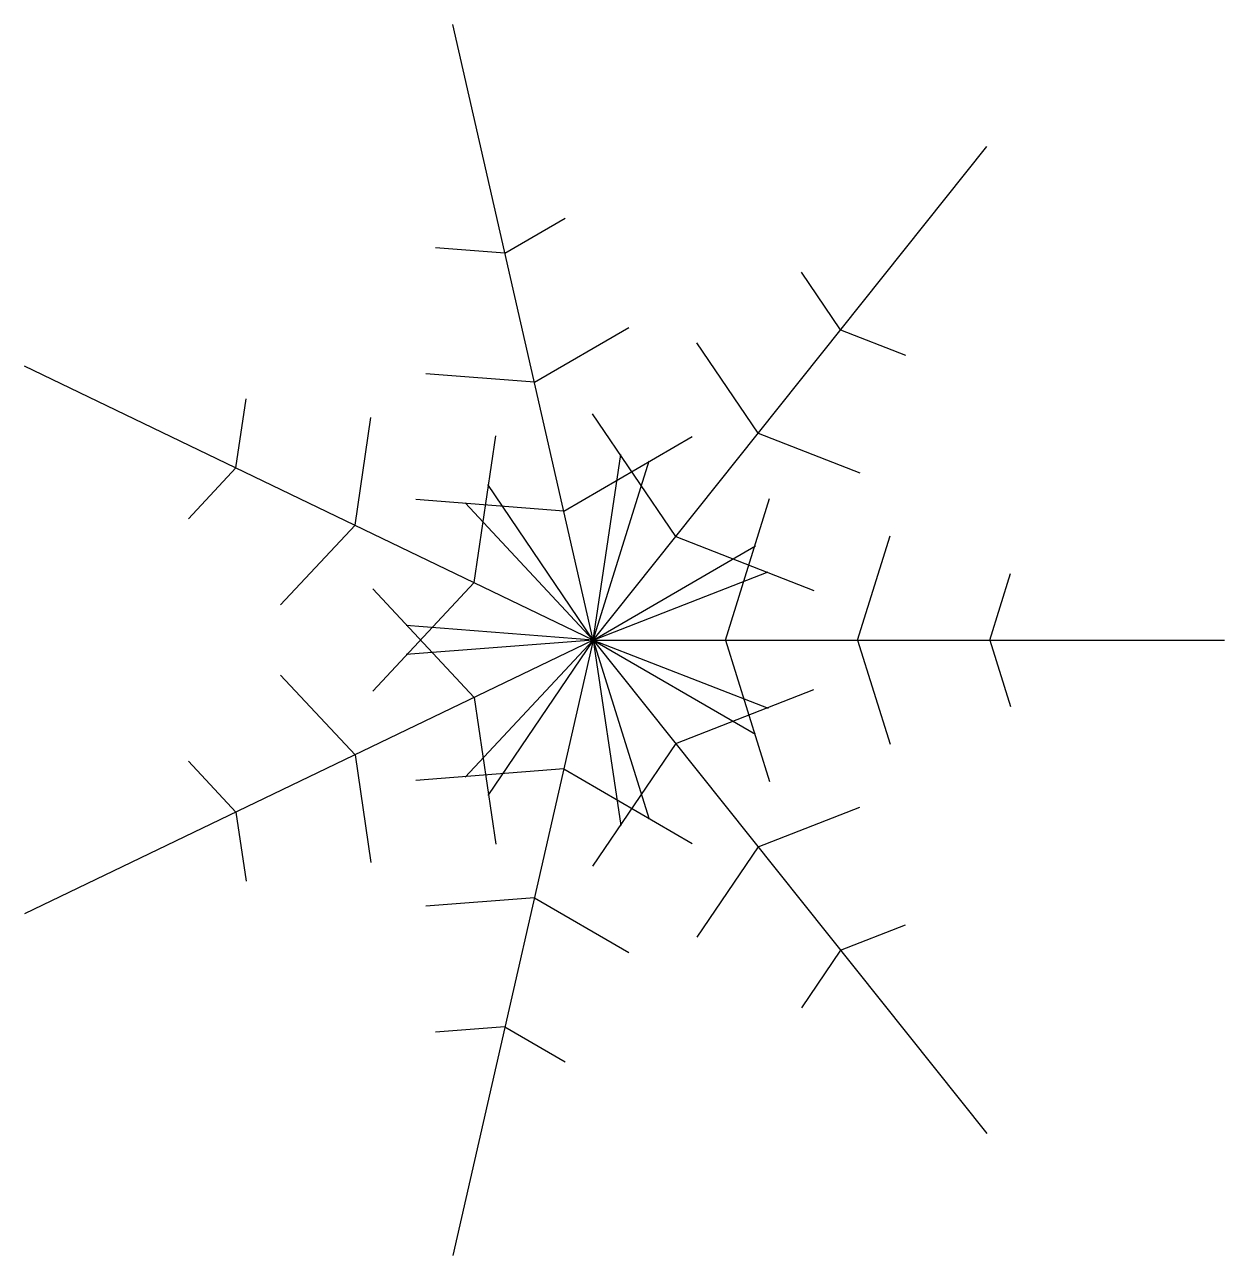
# Model space of a CAD drawing. Extents: x -1351 to 1500, y -1462 to 1462.
import ezdxf

# ---------------------------------------------------------------- set-up
doc = ezdxf.new("R2010")
doc.units = 0
doc.header["$LTSCALE"] = 1000
doc.header["$MEASUREMENT"] = 0
doc.layers.get('0').update_dxf_attribs({"linetype": 'CONTINUOUS'})

msp = doc.modelspace()

# ---------------------------------------------------------------- linework, layer by layer
for p, q in [((0, 0), (-333.8, 1462.4)), ((0, 0), (935.2, 1172.7)), ((-209.8, 919), (-66.5, 1002.2)), ((-209.8, 919), (-375, 931.8)), ((587.7, 737), (494.7, 874.1)), ((-139.8, 612.7), (84.2, 742.8)), ((587.7, 737), (742.1, 676.8)), ((391.8, 491.3), (246.4, 705.8)), ((0, 0), (-1351.5, 650.8)), ((-139.8, 612.7), (-398.2, 632.7)), ((-849.3, 409), (-825, 572.9)), ((-566.2, 272.7), (-528.3, 529)), ((195.9, 245.7), (-1.9, 537.5)), ((-283.1, 136.3), (-231.5, 485.1)), ((-69.9, 306.3), (234.9, 483.4)), ((391.8, 491.3), (633.3, 397.3)), ((0, 0), (65.3, 441.2)), ((0, 0), (132.6, 425.8)), ((-849.3, 409), (-962.3, 287.8)), ((0, 0), (-250.2, 369.2)), ((-69.9, 306.3), (-421.4, 333.6)), ((0, 0), (-304.2, 326.1)), ((314.2, 0), (419, 336.6)), ((-566.2, 272.7), (-743, 83.2)), ((195.9, 245.7), (524.4, 117.7)), ((628.4, 0), (705.5, 247.4)), ((0, 0), (385.6, 224)), ((0, 0), (415.6, 161.8)), ((942.6, 0), (991.9, 158.2)), ((-283.1, 136.3), (-523.6, -121.5)), ((-283.1, -136.3), (-523.6, 121.5)), ((0, 0), (-444.6, 34.5)), ((0, 0), (-1351.5, -650.8)), ((0, 0), (-444.6, -34.5)), ((0, 0), (-333.8, -1462.4)), ((0, 0), (-304.2, -326.1)), ((0, 0), (-250.2, -369.2)), ((0, 0), (935.2, -1172.7)), ((0, 0), (385.6, -224)), ((0, 0), (65.3, -441.2)), ((0, 0), (415.6, -161.8)), ((0, 0), (132.6, -425.8)), ((0, 0), (1500, 0)), ((314.2, 0), (419, -336.6)), ((628.4, 0), (705.5, -247.4)), ((942.6, 0), (991.9, -158.2)), ((-566.2, -272.7), (-743, -83.2)), ((-283.1, -136.3), (-231.5, -485.1)), ((195.9, -245.7), (524.4, -117.7)), ((195.9, -245.7), (-1.9, -537.5)), ((-849.3, -409), (-962.3, -287.8)), ((-566.2, -272.7), (-528.3, -529)), ((-69.9, -306.3), (-421.4, -333.6)), ((-69.9, -306.3), (234.9, -483.4)), ((-849.3, -409), (-825, -572.9)), ((391.8, -491.3), (633.3, -397.3)), ((391.8, -491.3), (246.4, -705.8)), ((-139.8, -612.7), (-398.2, -632.7)), ((-139.8, -612.7), (84.2, -742.8)), ((587.7, -737), (742.1, -676.8)), ((587.7, -737), (494.7, -874.1)), ((-209.8, -919), (-375, -931.8)), ((-209.8, -919), (-66.5, -1002.2))]:
    msp.add_line(p, q)

doc.saveas('drawing.dxf')
